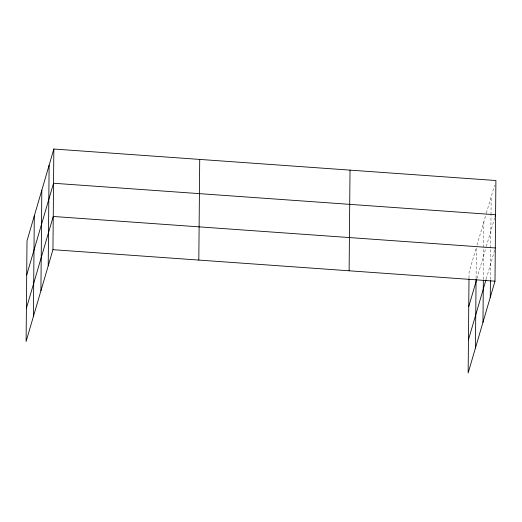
<?xml version="1.0" encoding="UTF-8"?>
<svg xmlns="http://www.w3.org/2000/svg" width="522" height="522" viewBox="0 0 522 522"><rect width="100%" height="100%" fill="white"/><g stroke="black" fill="none" stroke-linecap="round" stroke-linejoin="round"><path stroke-width="0.39" stroke-dasharray="2.61 1.96" d="M469.004 278.017L469.056 272.314L476.358 247.363M476.077 278.324L476.351 248.172M483.352 279.368L483.874 221.648M490.426 279.524L490.706 248.74M490.713 247.93L491.006 215.429M491.013 214.62L491.169 196.69M477.017 245.092L486.158 213.85M486.38 213.067L494.549 185.14M476.932 278.559L486.073 247.291M486.302 246.514L494.693 217.824M486.23 278.95L495.065 248.733"/><path stroke-width="0.78" d="M33.395 316.521L34.302 215.86M40.918 290.806L41.825 190.152M48.213 265.848L49.12 165.193M53.851 149.024L27.007 240.818L26.1 341.479L52.944 249.686L53.851 149.024L495.9 180.521L494.993 281.182L468.149 372.976L468.997 278.833M198.817 260.08L199.724 159.419M349.12 270.787L350.021 170.133M475.451 348.017L476.071 279.139M482.967 322.302L483.346 280.177M490.269 297.351L490.419 280.334M26.7 275.042L53.538 183.248L495.593 214.744L495.143 216.284M26.4 308.261L53.244 216.467L495.293 247.963M468.749 306.538L476.71 279.316M468.449 339.757L486.002 279.727M52.944 249.686L494.993 281.182"/></g></svg>
